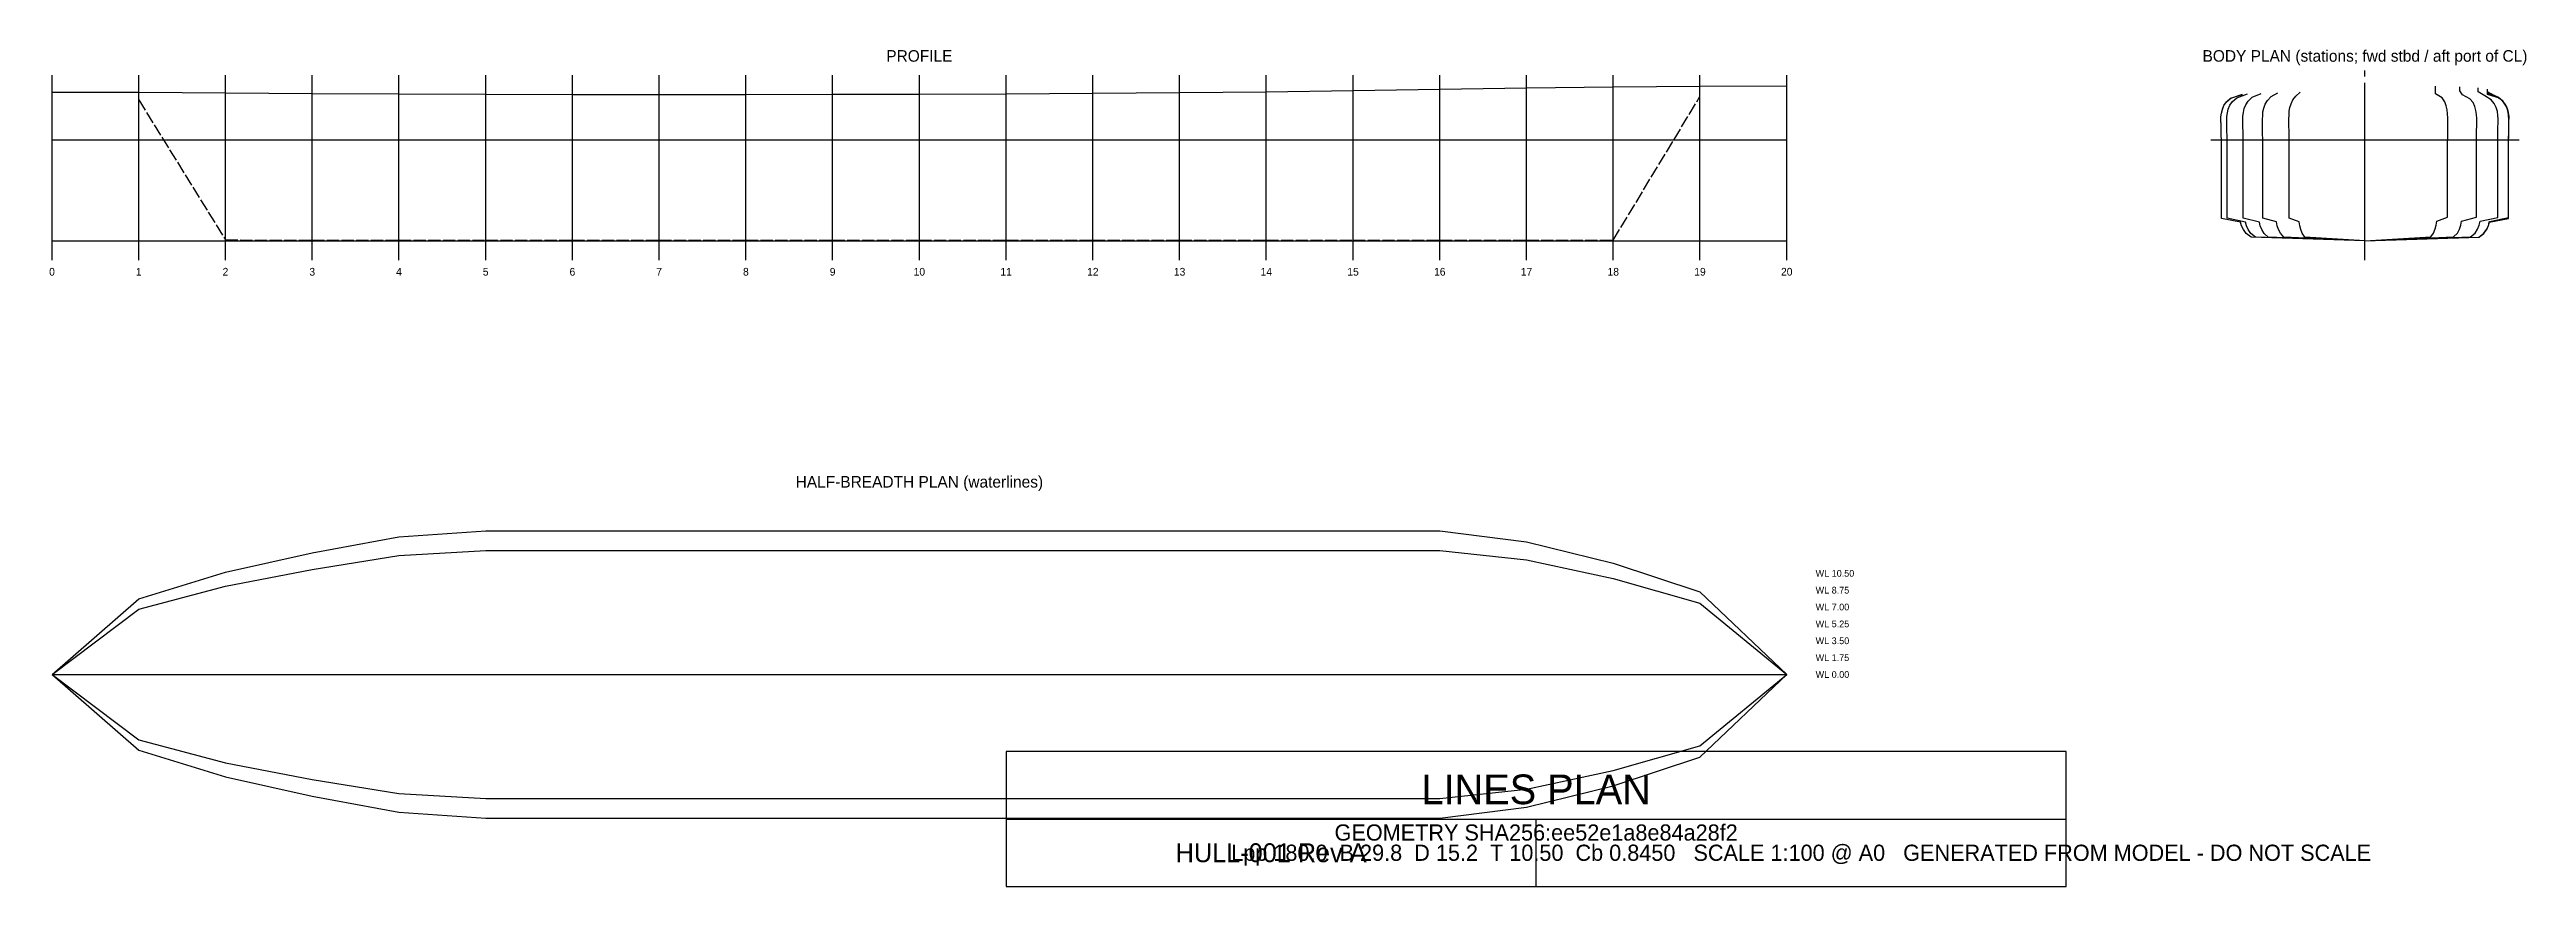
# Model space of a CAD drawing. Header units: metres. Extents: x 0 to 257, y -67 to 20.
import ezdxf
from ezdxf.enums import TextEntityAlignment as Align

# ---------------------------------------------------------------- set-up
doc = ezdxf.new("R2010")
doc.units = ezdxf.units.M
doc.linetypes.add('CENTER', pattern=[5.08, 3.175, -0.635, 0.635, -0.635])
doc.linetypes.add('DASHED', pattern=[1.524, 1.27, -0.254])
for name, color, linetype in [('CL', 8, 'CENTER'), ('GRID', 8, 'CONTINUOUS'), ('HB_WL_0', 4, 'CONTINUOUS'), ('HB_WL_1', 4, 'CONTINUOUS'), ('HB_WL_2', 4, 'CONTINUOUS'), ('HB_WL_3', 4, 'CONTINUOUS'), ('HB_WL_4', 4, 'CONTINUOUS'), ('HB_WL_5', 4, 'CONTINUOUS'), ('HB_WL_6', 4, 'CONTINUOUS'), ('HULL_BUTTOCK', 1, 'DASHED'), ('HULL_KEEL', 5, 'CONTINUOUS'), ('HULL_SHEER', 5, 'CONTINUOUS'), ('HULL_STATION', 3, 'CONTINUOUS'), ('HULL_WL', 4, 'CONTINUOUS'), ('TEXT', 7, 'CONTINUOUS'), ('TITLE', 7, 'CONTINUOUS')]:
    doc.layers.add(name, color=color, linetype=linetype)

msp = doc.modelspace()

# ---------------------------------------------------------------- linework, layer by layer
at = {"layer": 'CL'}
for p, q in [((240, -2), (240, 18.2)), ((0, -45), (180, -45))]:
    msp.add_line(p, q, dxfattribs=at)
at = {"layer": 'GRID'}
for p, q in [((0, -2), (0, 17.2)), ((9, -2), (9, 17.2)), ((18, -2), (18, 17.2)), ((27, -2), (27, 17.2)), ((36, -2), (36, 17.2)), ((45, -2), (45, 17.2)), ((54, -2), (54, 17.2)), ((63, -2), (63, 17.2)), ((72, -2), (72, 17.2)), ((81, -2), (81, 17.2)), ((90, -2), (90, 17.2)), ((99, -2), (99, 17.2)), ((108, -2), (108, 17.2)), ((117, -2), (117, 17.2)), ((126, -2), (126, 17.2)), ((135, -2), (135, 17.2)), ((144, -2), (144, 17.2)), ((153, -2), (153, 17.2)), ((162, -2), (162, 17.2)), ((171, -2), (171, 17.2)), ((180, -2), (180, 17.2))]:
    msp.add_line(p, q, dxfattribs=at)
at = {"layer": 'HB_WL_0'}
msp.add_lwpolyline([(0, -45), (9, -45), (18, -45), (27, -45), (36, -45), (45, -45), (54, -45), (63, -45), (72, -45), (81, -45), (90, -45), (99, -45), (108, -45), (117, -45), (126, -45), (135, -45), (144, -45), (153, -45), (162, -45), (171, -45), (180, -45)], dxfattribs=at)
msp.add_lwpolyline([(0, -45), (9, -45), (18, -45), (27, -45), (36, -45), (45, -45), (54, -45), (63, -45), (72, -45), (81, -45), (90, -45), (99, -45), (108, -45), (117, -45), (126, -45), (135, -45), (144, -45), (153, -45), (162, -45), (171, -45), (180, -45)], dxfattribs=at)
at = {"layer": 'HB_WL_1'}
for points in [[(0, -45), (9, -38.21), (18, -35.84), (27, -34.1), (36, -32.66), (45, -32.14), (54, -32.14), (63, -32.14), (72, -32.14), (81, -32.14), (90, -32.14), (99, -32.14), (108, -32.14), (117, -32.14), (126, -32.14), (135, -32.14), (144, -32.14), (153, -33.11), (162, -35.02), (171, -37.59), (180, -45)], [(0, -45), (9, -51.79), (18, -54.16), (27, -55.9), (36, -57.34), (45, -57.86), (54, -57.86), (63, -57.86), (72, -57.86), (81, -57.86), (90, -57.86), (99, -57.86), (108, -57.86), (117, -57.86), (126, -57.86), (135, -57.86), (144, -57.86), (153, -56.89), (162, -54.98), (171, -52.41), (180, -45)]]:
    msp.add_lwpolyline(points, dxfattribs=at)
at = {"layer": 'HB_WL_2'}
for points in [[(0, -45), (9, -37.13), (18, -34.39), (27, -32.37), (36, -30.7), (45, -30.1), (54, -30.1), (63, -30.1), (72, -30.1), (81, -30.1), (90, -30.1), (99, -30.1), (108, -30.1), (117, -30.1), (126, -30.1), (135, -30.1), (144, -30.1), (153, -31.22), (162, -33.43), (171, -36.42), (180, -45)], [(0, -45), (9, -52.87), (18, -55.61), (27, -57.63), (36, -59.3), (45, -59.9), (54, -59.9), (63, -59.9), (72, -59.9), (81, -59.9), (90, -59.9), (99, -59.9), (108, -59.9), (117, -59.9), (126, -59.9), (135, -59.9), (144, -59.9), (153, -58.78), (162, -56.57), (171, -53.58), (180, -45)]]:
    msp.add_lwpolyline(points, dxfattribs=at)
at = {"layer": 'HB_WL_3'}
for points in [[(0, -45), (9, -37.13), (18, -34.39), (27, -32.37), (36, -30.7), (45, -30.1), (54, -30.1), (63, -30.1), (72, -30.1), (81, -30.1), (90, -30.1), (99, -30.1), (108, -30.1), (117, -30.1), (126, -30.1), (135, -30.1), (144, -30.1), (153, -31.22), (162, -33.43), (171, -36.42), (180, -45)], [(0, -45), (9, -52.87), (18, -55.61), (27, -57.63), (36, -59.3), (45, -59.9), (54, -59.9), (63, -59.9), (72, -59.9), (81, -59.9), (90, -59.9), (99, -59.9), (108, -59.9), (117, -59.9), (126, -59.9), (135, -59.9), (144, -59.9), (153, -58.78), (162, -56.57), (171, -53.58), (180, -45)]]:
    msp.add_lwpolyline(points, dxfattribs=at)
at = {"layer": 'HB_WL_4'}
for points in [[(0, -45), (9, -37.13), (18, -34.39), (27, -32.37), (36, -30.7), (45, -30.1), (54, -30.1), (63, -30.1), (72, -30.1), (81, -30.1), (90, -30.1), (99, -30.1), (108, -30.1), (117, -30.1), (126, -30.1), (135, -30.1), (144, -30.1), (153, -31.22), (162, -33.43), (171, -36.42), (180, -45)], [(0, -45), (9, -52.87), (18, -55.61), (27, -57.63), (36, -59.3), (45, -59.9), (54, -59.9), (63, -59.9), (72, -59.9), (81, -59.9), (90, -59.9), (99, -59.9), (108, -59.9), (117, -59.9), (126, -59.9), (135, -59.9), (144, -59.9), (153, -58.78), (162, -56.57), (171, -53.58), (180, -45)]]:
    msp.add_lwpolyline(points, dxfattribs=at)
at = {"layer": 'HB_WL_5'}
for points in [[(0, -45), (9, -37.13), (18, -34.39), (27, -32.37), (36, -30.7), (45, -30.1), (54, -30.1), (63, -30.1), (72, -30.1), (81, -30.1), (90, -30.1), (99, -30.1), (108, -30.1), (117, -30.1), (126, -30.1), (135, -30.1), (144, -30.1), (153, -31.22), (162, -33.43), (171, -36.42), (180, -45)], [(0, -45), (9, -52.87), (18, -55.61), (27, -57.63), (36, -59.3), (45, -59.9), (54, -59.9), (63, -59.9), (72, -59.9), (81, -59.9), (90, -59.9), (99, -59.9), (108, -59.9), (117, -59.9), (126, -59.9), (135, -59.9), (144, -59.9), (153, -58.78), (162, -56.57), (171, -53.58), (180, -45)]]:
    msp.add_lwpolyline(points, dxfattribs=at)
at = {"layer": 'HB_WL_6'}
for points in [[(0, -45), (9, -37.13), (18, -34.39), (27, -32.37), (36, -30.7), (45, -30.1), (54, -30.1), (63, -30.1), (72, -30.1), (81, -30.1), (90, -30.1), (99, -30.1), (108, -30.1), (117, -30.1), (126, -30.1), (135, -30.1), (144, -30.1), (153, -31.22), (162, -33.43), (171, -36.42), (180, -45)], [(0, -45), (9, -52.87), (18, -55.61), (27, -57.63), (36, -59.3), (45, -59.9), (54, -59.9), (63, -59.9), (72, -59.9), (81, -59.9), (90, -59.9), (99, -59.9), (108, -59.9), (117, -59.9), (126, -59.9), (135, -59.9), (144, -59.9), (153, -58.78), (162, -56.57), (171, -53.58), (180, -45)]]:
    msp.add_lwpolyline(points, dxfattribs=at)
at = {"layer": 'HULL_BUTTOCK'}
msp.add_lwpolyline([(9, 14.64), (18, 0.1), (27, 0.08), (36, 0.07), (45, 0.07), (54, 0.07), (63, 0.07), (72, 0.07), (81, 0.07), (90, 0.07), (99, 0.07), (108, 0.07), (117, 0.07), (126, 0.07), (135, 0.07), (144, 0.07), (153, 0.08), (162, 0.09), (171, 14.98)], dxfattribs=at)
at = {"layer": 'HULL_KEEL'}
msp.add_lwpolyline([(0, 0), (9, 0), (18, 0), (27, 0), (36, 0), (45, 0), (54, 0), (63, 0), (72, 0), (81, 0), (90, 0), (99, 0), (108, 0), (117, 0), (126, 0), (135, 0), (144, 0), (153, 0), (162, 0), (171, 0), (180, 0)], dxfattribs=at)
at = {"layer": 'HULL_SHEER'}
for points in [[(0, 15.45), (9, 15.43), (18, 15.37), (27, 15.3), (36, 15.25), (45, 15.22), (54, 15.21), (63, 15.21), (72, 15.21), (81, 15.22), (90, 15.24), (99, 15.27), (108, 15.32), (117, 15.39), (126, 15.49), (135, 15.61), (144, 15.74), (153, 15.88), (162, 15.99), (171, 16.07), (180, 16.1)], [(0, 0), (0, 15.45)], [(180, 0), (180, 16.1)]]:
    msp.add_lwpolyline(points, dxfattribs=at)
at = {"layer": 'HULL_STATION'}
for points in [[(240, 0), (233.75, 0.4), (233.49, 0.79), (233.33, 1.19), (233.23, 1.58), (233.18, 1.98), (232.13, 2.37), (232.13, 2.77), (232.13, 3.16), (232.13, 3.56), (232.13, 3.96), (232.13, 4.35), (232.13, 4.75), (232.13, 5.14), (232.13, 5.54), (232.13, 5.93), (232.13, 6.33), (232.13, 6.72), (232.13, 7.12), (232.13, 7.52), (232.13, 7.91), (232.13, 8.31), (232.13, 8.7), (232.13, 9.1), (232.13, 9.49), (232.13, 9.89), (232.13, 10.28), (232.12, 10.68), (232.12, 11.08), (232.12, 11.47), (232.11, 11.87), (232.11, 12.26), (232.1, 12.66), (232.13, 13.05), (232.15, 13.45), (232.22, 13.84), (232.33, 14.24), (232.51, 14.64), (232.84, 15.03), (233.29, 15.43)], [(240, 0), (240, 0.41), (240, 0.83), (240, 1.24), (240, 1.65), (240, 2.06), (240, 2.48), (240, 2.89), (240, 3.3), (240, 3.72), (240, 4.13), (240, 4.54), (240, 4.95), (240, 5.37), (240, 5.78), (240, 6.19), (240, 6.61), (240, 7.02), (240, 7.43), (240, 7.84), (240, 8.26), (240, 8.67), (240, 9.08), (240, 9.49), (240, 9.91), (240, 10.32), (240, 10.73), (240, 11.15), (240, 11.56), (240, 11.97), (240, 12.38), (240, 12.8), (240, 13.21), (240, 13.62), (240, 14.04), (240, 14.45), (240, 14.86), (240, 15.27), (240, 15.69), (240, 16.1)], [(240, 0), (246.83, 0.41), (247.12, 0.82), (247.29, 1.24), (247.39, 1.65), (247.44, 2.06), (248.58, 2.47), (248.58, 2.88), (248.58, 3.3), (248.58, 3.71), (248.58, 4.12), (248.58, 4.53), (248.58, 4.95), (248.58, 5.36), (248.58, 5.77), (248.58, 6.18), (248.58, 6.59), (248.58, 7.01), (248.58, 7.42), (248.58, 7.83), (248.58, 8.24), (248.58, 8.65), (248.58, 9.07), (248.58, 9.48), (248.58, 9.89), (248.58, 10.3), (248.59, 10.71), (248.59, 11.13), (248.6, 11.54), (248.6, 11.95), (248.61, 12.36), (248.61, 12.77), (248.58, 13.19), (248.54, 13.6), (248.44, 14.01), (248.28, 14.42), (248.02, 14.84), (247.32, 15.25), (247.32, 15.66), (247.32, 16.07)], [(240, 0), (249.2, 0.41), (249.59, 0.82), (249.82, 1.23), (249.96, 1.64), (250.03, 2.05), (251.57, 2.46), (251.57, 2.87), (251.57, 3.28), (251.57, 3.69), (251.57, 4.1), (251.57, 4.51), (251.57, 4.92), (251.57, 5.33), (251.57, 5.74), (251.57, 6.15), (251.57, 6.56), (251.57, 6.97), (251.57, 7.38), (251.57, 7.79), (251.57, 8.2), (251.57, 8.61), (251.57, 9.02), (251.57, 9.43), (251.57, 9.84), (251.57, 10.25), (251.57, 10.66), (251.58, 11.07), (251.58, 11.48), (251.59, 11.89), (251.6, 12.3), (251.6, 12.71), (251.57, 13.12), (251.52, 13.53), (251.4, 13.94), (251.21, 14.35), (250.88, 14.76), (250.13, 15.17), (249.86, 15.58), (249.86, 15.99)], [(240, 0), (250.95, 0.41), (251.42, 0.81), (251.69, 1.22), (251.85, 1.63), (251.94, 2.04), (253.78, 2.44), (253.78, 2.85), (253.78, 3.26), (253.78, 3.66), (253.78, 4.07), (253.78, 4.48), (253.78, 4.88), (253.78, 5.29), (253.78, 5.7), (253.78, 6.11), (253.78, 6.51), (253.78, 6.92), (253.78, 7.33), (253.78, 7.73), (253.78, 8.14), (253.78, 8.55), (253.78, 8.96), (253.78, 9.36), (253.78, 9.77), (253.78, 10.18), (253.78, 10.58), (253.78, 10.99), (253.79, 11.4), (253.8, 11.8), (253.81, 12.21), (253.81, 12.62), (253.77, 13.03), (253.74, 13.43), (253.62, 13.84), (253.42, 14.25), (253.08, 14.65), (252.45, 15.06), (251.74, 15.47), (251.74, 15.88)], [(240, 0), (251.84, 0.4), (252.34, 0.81), (252.64, 1.21), (252.82, 1.61), (252.91, 2.02), (254.9, 2.42), (254.9, 2.83), (254.9, 3.23), (254.9, 3.63), (254.9, 4.04), (254.9, 4.44), (254.9, 4.84), (254.9, 5.25), (254.9, 5.65), (254.9, 6.05), (254.9, 6.46), (254.9, 6.86), (254.9, 7.26), (254.9, 7.67), (254.9, 8.07), (254.9, 8.48), (254.9, 8.88), (254.9, 9.28), (254.9, 9.69), (254.9, 10.09), (254.9, 10.49), (254.91, 10.9), (254.92, 11.3), (254.92, 11.7), (254.93, 12.11), (254.94, 12.51), (254.95, 12.92), (254.88, 13.32), (254.78, 13.72), (254.59, 14.13), (254.28, 14.53), (253.75, 14.93), (252.7, 15.34), (252.7, 15.74)], [(240, 0), (251.84, 0.4), (252.34, 0.8), (252.63, 1.2), (252.81, 1.6), (252.91, 2), (254.9, 2.4), (254.9, 2.8), (254.9, 3.2), (254.9, 3.6), (254.9, 4), (254.9, 4.4), (254.9, 4.8), (254.9, 5.2), (254.9, 5.6), (254.9, 6), (254.9, 6.4), (254.9, 6.8), (254.9, 7.2), (254.9, 7.6), (254.9, 8), (254.9, 8.4), (254.9, 8.8), (254.9, 9.2), (254.9, 9.6), (254.9, 10), (254.9, 10.4), (254.91, 10.8), (254.91, 11.2), (254.92, 11.6), (254.93, 12), (254.94, 12.4), (254.95, 12.8), (254.89, 13.2), (254.82, 13.6), (254.66, 14), (254.39, 14.41), (253.96, 14.81), (252.7, 15.21), (252.7, 15.61)], [(240, 0), (251.83, 0.4), (252.33, 0.79), (252.63, 1.19), (252.81, 1.59), (252.91, 1.99), (254.9, 2.38), (254.9, 2.78), (254.9, 3.18), (254.9, 3.57), (254.9, 3.97), (254.9, 4.37), (254.9, 4.76), (254.9, 5.16), (254.9, 5.56), (254.9, 5.96), (254.9, 6.35), (254.9, 6.75), (254.9, 7.15), (254.9, 7.54), (254.9, 7.94), (254.9, 8.34), (254.9, 8.74), (254.9, 9.13), (254.9, 9.53), (254.9, 9.93), (254.9, 10.32), (254.9, 10.72), (254.91, 11.12), (254.92, 11.51), (254.93, 11.91), (254.94, 12.31), (254.94, 12.71), (254.9, 13.1), (254.84, 13.5), (254.71, 13.9), (254.48, 14.29), (254.11, 14.69), (253.39, 15.09), (252.7, 15.49)], [(240, 0), (240, 0.4), (240, 0.79), (240, 1.19), (240, 1.58), (240, 1.98), (240, 2.38), (240, 2.77), (240, 3.17), (240, 3.57), (240, 3.96), (240, 4.36), (240, 4.75), (240, 5.15), (240, 5.55), (240, 5.94), (240, 6.34), (240, 6.73), (240, 7.13), (240, 7.53), (240, 7.92), (240, 8.32), (240, 8.72), (240, 9.11), (240, 9.51), (240, 9.9), (240, 10.3), (240, 10.7), (240, 11.09), (240, 11.49), (240, 11.88), (240, 12.28), (240, 12.68), (240, 13.07), (240, 13.47), (240, 13.87), (240, 14.26), (240, 14.66), (240, 15.05), (240, 15.45)], [(240, 0), (228.18, 0.39), (227.68, 0.78), (227.38, 1.17), (227.2, 1.56), (227.1, 1.95), (225.1, 2.34), (225.1, 2.73), (225.1, 3.12), (225.1, 3.51), (225.1, 3.9), (225.1, 4.29), (225.1, 4.68), (225.1, 5.07), (225.1, 5.46), (225.1, 5.85), (225.1, 6.25), (225.1, 6.64), (225.1, 7.03), (225.1, 7.42), (225.1, 7.81), (225.1, 8.2), (225.1, 8.59), (225.1, 8.98), (225.1, 9.37), (225.1, 9.76), (225.1, 10.15), (225.1, 10.54), (225.09, 10.93), (225.08, 11.32), (225.08, 11.71), (225.07, 12.1), (225.06, 12.49), (225.05, 12.88), (225.12, 13.27), (225.2, 13.66), (225.37, 14.05), (225.64, 14.44), (226.08, 14.83), (227.3, 15.22)], [(240, 0), (228.18, 0.39), (227.68, 0.78), (227.38, 1.17), (227.2, 1.56), (227.1, 1.95), (225.1, 2.34), (225.1, 2.73), (225.1, 3.12), (225.1, 3.51), (225.1, 3.9), (225.1, 4.29), (225.1, 4.68), (225.1, 5.07), (225.1, 5.46), (225.1, 5.85), (225.1, 6.24), (225.1, 6.63), (225.1, 7.02), (225.1, 7.41), (225.1, 7.8), (225.1, 8.19), (225.1, 8.59), (225.1, 8.98), (225.1, 9.37), (225.1, 9.76), (225.1, 10.15), (225.1, 10.54), (225.09, 10.93), (225.08, 11.32), (225.08, 11.71), (225.07, 12.1), (225.06, 12.49), (225.05, 12.88), (225.12, 13.27), (225.2, 13.66), (225.37, 14.05), (225.64, 14.44), (226.08, 14.83), (227.3, 15.22)], [(240, 0), (228.18, 0.39), (227.68, 0.78), (227.38, 1.17), (227.2, 1.56), (227.1, 1.95), (225.1, 2.34), (225.1, 2.73), (225.1, 3.12), (225.1, 3.51), (225.1, 3.9), (225.1, 4.29), (225.1, 4.68), (225.1, 5.07), (225.1, 5.46), (225.1, 5.85), (225.1, 6.24), (225.1, 6.63), (225.1, 7.02), (225.1, 7.41), (225.1, 7.8), (225.1, 8.19), (225.1, 8.58), (225.1, 8.97), (225.1, 9.36), (225.1, 9.75), (225.1, 10.14), (225.1, 10.53), (225.09, 10.92), (225.08, 11.31), (225.08, 11.7), (225.07, 12.09), (225.06, 12.48), (225.05, 12.87), (225.12, 13.26), (225.2, 13.65), (225.36, 14.04), (225.63, 14.43), (226.06, 14.82), (227.3, 15.21)], [(240, 0), (228.18, 0.39), (227.68, 0.78), (227.38, 1.17), (227.2, 1.56), (227.1, 1.95), (225.1, 2.34), (225.1, 2.73), (225.1, 3.12), (225.1, 3.51), (225.1, 3.9), (225.1, 4.29), (225.1, 4.68), (225.1, 5.07), (225.1, 5.46), (225.1, 5.85), (225.1, 6.24), (225.1, 6.63), (225.1, 7.02), (225.1, 7.41), (225.1, 7.8), (225.1, 8.19), (225.1, 8.58), (225.1, 8.97), (225.1, 9.36), (225.1, 9.75), (225.1, 10.14), (225.1, 10.53), (225.09, 10.92), (225.08, 11.31), (225.08, 11.7), (225.07, 12.09), (225.06, 12.48), (225.05, 12.87), (225.12, 13.26), (225.2, 13.65), (225.36, 14.04), (225.63, 14.43), (226.06, 14.82), (227.3, 15.21)], [(240, 0), (228.18, 0.39), (227.68, 0.78), (227.38, 1.17), (227.2, 1.56), (227.1, 1.95), (225.1, 2.34), (225.1, 2.73), (225.1, 3.12), (225.1, 3.51), (225.1, 3.9), (225.1, 4.29), (225.1, 4.68), (225.1, 5.07), (225.1, 5.46), (225.1, 5.85), (225.1, 6.24), (225.1, 6.63), (225.1, 7.02), (225.1, 7.41), (225.1, 7.8), (225.1, 8.19), (225.1, 8.58), (225.1, 8.97), (225.1, 9.36), (225.1, 9.75), (225.1, 10.14), (225.1, 10.53), (225.09, 10.92), (225.08, 11.31), (225.08, 11.7), (225.07, 12.09), (225.06, 12.48), (225.05, 12.87), (225.12, 13.26), (225.2, 13.65), (225.36, 14.04), (225.63, 14.43), (226.06, 14.82), (227.3, 15.21)], [(240, 0), (228.65, 0.39), (228.17, 0.78), (227.89, 1.17), (227.71, 1.56), (227.62, 1.96), (225.7, 2.35), (225.7, 2.74), (225.7, 3.13), (225.7, 3.52), (225.7, 3.91), (225.7, 4.3), (225.7, 4.69), (225.7, 5.08), (225.7, 5.48), (225.7, 5.87), (225.7, 6.26), (225.7, 6.65), (225.7, 7.04), (225.7, 7.43), (225.7, 7.82), (225.7, 8.21), (225.7, 8.6), (225.7, 9), (225.7, 9.39), (225.7, 9.78), (225.7, 10.17), (225.7, 10.56), (225.69, 10.95), (225.68, 11.34), (225.68, 11.73), (225.67, 12.12), (225.66, 12.52), (225.65, 12.91), (225.72, 13.3), (225.81, 13.69), (225.97, 14.08), (226.24, 14.47), (226.69, 14.86), (227.81, 15.25)], [(240, 0), (229.97, 0.39), (229.55, 0.78), (229.3, 1.18), (229.14, 1.57), (229.06, 1.96), (227.37, 2.35), (227.37, 2.75), (227.37, 3.14), (227.37, 3.53), (227.37, 3.92), (227.37, 4.32), (227.37, 4.71), (227.37, 5.1), (227.37, 5.49), (227.37, 5.89), (227.37, 6.28), (227.37, 6.67), (227.37, 7.06), (227.37, 7.46), (227.37, 7.85), (227.37, 8.24), (227.37, 8.63), (227.37, 9.03), (227.37, 9.42), (227.37, 9.81), (227.37, 10.2), (227.36, 10.6), (227.36, 10.99), (227.35, 11.38), (227.34, 11.77), (227.34, 12.16), (227.33, 12.56), (227.32, 12.95), (227.39, 13.34), (227.47, 13.73), (227.63, 14.13), (227.88, 14.52), (228.31, 14.91), (229.23, 15.3)], [(240, 0), (231.58, 0.39), (231.22, 0.79), (231.01, 1.18), (230.88, 1.58), (230.81, 1.97), (229.39, 2.36), (229.39, 2.76), (229.39, 3.15), (229.39, 3.55), (229.39, 3.94), (229.39, 4.33), (229.39, 4.73), (229.39, 5.12), (229.39, 5.52), (229.39, 5.91), (229.39, 6.31), (229.39, 6.7), (229.39, 7.09), (229.39, 7.49), (229.39, 7.88), (229.39, 8.28), (229.39, 8.67), (229.39, 9.06), (229.39, 9.46), (229.39, 9.85), (229.39, 10.25), (229.39, 10.64), (229.38, 11.03), (229.38, 11.43), (229.37, 11.82), (229.36, 12.22), (229.36, 12.61), (229.39, 13), (229.41, 13.4), (229.49, 13.79), (229.64, 14.19), (229.87, 14.58), (230.27, 14.98), (230.96, 15.37)], [(240, 0), (251.83, 0.39), (252.33, 0.79), (252.62, 1.18), (252.81, 1.58), (252.9, 1.97), (254.9, 2.37), (254.9, 2.76), (254.9, 3.16), (254.9, 3.55), (254.9, 3.95), (254.9, 4.34), (254.9, 4.73), (254.9, 5.13), (254.9, 5.52), (254.9, 5.92), (254.9, 6.31), (254.9, 6.71), (254.9, 7.1), (254.9, 7.5), (254.9, 7.89), (254.9, 8.29), (254.9, 8.68), (254.9, 9.08), (254.9, 9.47), (254.9, 9.86), (254.9, 10.26), (254.9, 10.65), (254.91, 11.05), (254.92, 11.44), (254.93, 11.84), (254.93, 12.23), (254.94, 12.63), (254.9, 13.02), (254.86, 13.42), (254.75, 13.81), (254.54, 14.2), (254.21, 14.6), (253.63, 14.99), (252.7, 15.39)], [(240, 0), (251.82, 0.39), (252.32, 0.79), (252.62, 1.18), (252.8, 1.57), (252.9, 1.96), (254.9, 2.36), (254.9, 2.75), (254.9, 3.14), (254.9, 3.53), (254.9, 3.93), (254.9, 4.32), (254.9, 4.71), (254.9, 5.11), (254.9, 5.5), (254.9, 5.89), (254.9, 6.28), (254.9, 6.68), (254.9, 7.07), (254.9, 7.46), (254.9, 7.85), (254.9, 8.25), (254.9, 8.64), (254.9, 9.03), (254.9, 9.43), (254.9, 9.82), (254.9, 10.21), (254.9, 10.6), (254.91, 11), (254.92, 11.39), (254.93, 11.78), (254.93, 12.17), (254.94, 12.57), (254.95, 12.96), (254.87, 13.35), (254.77, 13.75), (254.58, 14.14), (254.28, 14.53), (253.77, 14.92), (252.7, 15.32)], [(240, 0), (251.82, 0.39), (252.32, 0.78), (252.62, 1.17), (252.8, 1.57), (252.9, 1.96), (254.9, 2.35), (254.9, 2.74), (254.9, 3.13), (254.9, 3.52), (254.9, 3.91), (254.9, 4.31), (254.9, 4.7), (254.9, 5.09), (254.9, 5.48), (254.9, 5.87), (254.9, 6.26), (254.9, 6.66), (254.9, 7.05), (254.9, 7.44), (254.9, 7.83), (254.9, 8.22), (254.9, 8.61), (254.9, 9), (254.9, 9.4), (254.9, 9.79), (254.9, 10.18), (254.9, 10.57), (254.91, 10.96), (254.92, 11.35), (254.92, 11.74), (254.93, 12.14), (254.94, 12.53), (254.95, 12.92), (254.88, 13.31), (254.78, 13.7), (254.61, 14.09), (254.32, 14.49), (253.85, 14.88), (252.7, 15.27)], [(240, 0), (251.82, 0.39), (252.32, 0.78), (252.62, 1.17), (252.8, 1.56), (252.9, 1.95), (254.9, 2.34), (254.9, 2.73), (254.9, 3.13), (254.9, 3.52), (254.9, 3.91), (254.9, 4.3), (254.9, 4.69), (254.9, 5.08), (254.9, 5.47), (254.9, 5.86), (254.9, 6.25), (254.9, 6.64), (254.9, 7.03), (254.9, 7.42), (254.9, 7.81), (254.9, 8.2), (254.9, 8.6), (254.9, 8.99), (254.9, 9.38), (254.9, 9.77), (254.9, 10.16), (254.9, 10.55), (254.91, 10.94), (254.92, 11.33), (254.92, 11.72), (254.93, 12.11), (254.94, 12.5), (254.95, 12.89), (254.88, 13.28), (254.79, 13.67), (254.63, 14.07), (254.35, 14.46), (253.9, 14.85), (252.7, 15.24)]]:
    msp.add_lwpolyline(points, dxfattribs=at)
at = {"layer": 'HULL_WL'}
msp.add_line((224, 10.5), (256, 10.5), dxfattribs=at)
msp.add_lwpolyline([(0, 10.5), (180, 10.5)], dxfattribs=at)
at = {"layer": 'TITLE'}
for p, q in [((99, -60), (209, -60)), ((154, -67), (154, -60))]:
    msp.add_line(p, q, dxfattribs=at)
msp.add_lwpolyline([(99, -67), (209, -67), (209, -53), (99, -53)], close=True, dxfattribs=at)

# ---------------------------------------------------------------- texts
at = {"layer": 'TEXT'}
for s, height, p in [('PROFILE', 1.2, (90, 19.2)), ('BODY PLAN (stations; fwd stbd / aft port of CL)', 1.2, (240, 19.2)), ('0', 0.8, (0, -3.2)), ('1', 0.8, (9, -3.2)), ('2', 0.8, (18, -3.2)), ('3', 0.8, (27, -3.2)), ('4', 0.8, (36, -3.2)), ('5', 0.8, (45, -3.2)), ('6', 0.8, (54, -3.2)), ('7', 0.8, (63, -3.2)), ('8', 0.8, (72, -3.2)), ('9', 0.8, (81, -3.2)), ('10', 0.8, (90, -3.2)), ('11', 0.8, (99, -3.2)), ('12', 0.8, (108, -3.2)), ('13', 0.8, (117, -3.2)), ('14', 0.8, (126, -3.2)), ('15', 0.8, (135, -3.2)), ('16', 0.8, (144, -3.2)), ('17', 0.8, (153, -3.2)), ('18', 0.8, (162, -3.2)), ('19', 0.8, (171, -3.2)), ('20', 0.8, (180, -3.2)), ('HALF-BREADTH PLAN (waterlines)', 1.2, (90, -25)), ('GEOMETRY SHA256:ee52e1a8e84a28f2', 1.68, (154, -61.4)), ('HULL-001 Rev A', 1.96, (126.5, -63.5)), ('Lpp 180.0  B 29.8  D 15.2  T 10.50  Cb 0.8450   SCALE 1:100 @ A0   GENERATED FROM MODEL - DO NOT SCALE', 1.68, (181.5, -63.5))]:
    msp.add_text(s, height=height, dxfattribs=at).set_placement(p, align=Align.MIDDLE_CENTER)
for s, p in [('WL 10.50', (183, -34.5)), ('WL 8.75', (183, -36.25)), ('WL 7.00', (183, -38)), ('WL 5.25', (183, -39.75)), ('WL 3.50', (183, -41.5)), ('WL 1.75', (183, -43.25)), ('WL 0.00', (183, -45))]:
    msp.add_text(s, height=0.7, dxfattribs=at).set_placement(p, align=Align.MIDDLE_LEFT)
at = {"layer": 'TITLE'}
msp.add_text('LINES PLAN', height=3.08, dxfattribs=at).set_placement((154, -56.92), align=Align.MIDDLE_CENTER)

doc.saveas('drawing.dxf')
